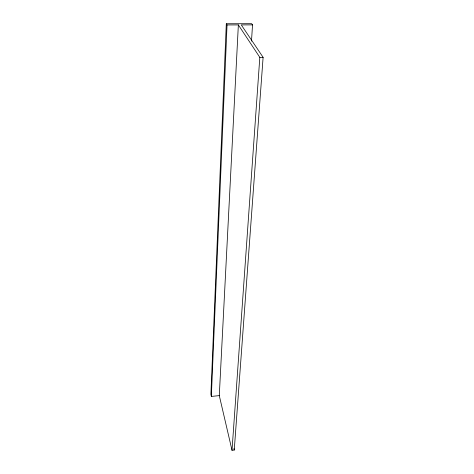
<?xml version="1.0" encoding="UTF-8"?>
<svg xmlns="http://www.w3.org/2000/svg" width="474" height="474" viewBox="0 0 474 474"><rect width="100%" height="100%" fill="white"/><g stroke="black" fill="none" stroke-linecap="round" stroke-linejoin="round"><path stroke-width="0.71" d="M226.305 23.753L210.889 394.338L211.345 396.43L219.29 395.618L238.357 24.915L227.04 24.944L226.305 23.753L251.67 23.7L252.524 24.885L251.498 41.12M211.345 396.43L227.04 24.944M252.524 24.885L241.29 24.909L263.111 57.324L234.251 450.039L232.017 450.3L259.817 57.36L238.357 24.915M259.817 57.36L263.111 57.324M233.907 448.6L234.251 450.039M219.29 395.618L232.017 450.3"/></g></svg>
